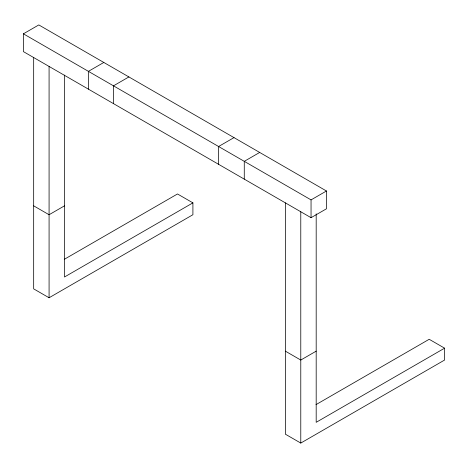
<?xml version="1.0" encoding="UTF-8"?>
<svg xmlns="http://www.w3.org/2000/svg" width="468" height="468" viewBox="0 0 468 468"><rect width="100%" height="100%" fill="white"/><g stroke="black" fill="none" stroke-linecap="round" stroke-linejoin="round"><path stroke-width="0.7" d="M23.4 33.819L38.809 24.927L326.459 190.997L326.459 208.792L311.05 217.69L23.4 51.615L23.4 33.819L311.05 199.894L326.459 190.997M103.82 62.455L88.411 71.352L88.411 89.148M128.899 76.933L113.49 85.831L113.49 103.627M64.49 205.838L49.081 214.736L33.673 205.838M234 137.615L218.591 146.513L218.591 164.309M64.262 259.342L177.495 193.968L192.91 202.86L192.91 214.724L49.081 297.759L33.673 288.867L33.673 57.546M259.681 152.445L244.273 161.343L244.273 179.133M192.91 202.86L64.49 277.003L64.49 75.079M316.187 351.152L300.778 360.05L285.363 351.152M315.959 404.656L429.191 339.282L444.6 348.174L444.6 360.038L300.778 443.073L285.363 434.181L285.363 202.86M444.6 348.174L316.187 422.317L316.187 213.817M311.05 199.894L311.05 217.69M300.778 211.758L300.778 443.073M49.081 66.444L49.081 297.759"/></g></svg>
